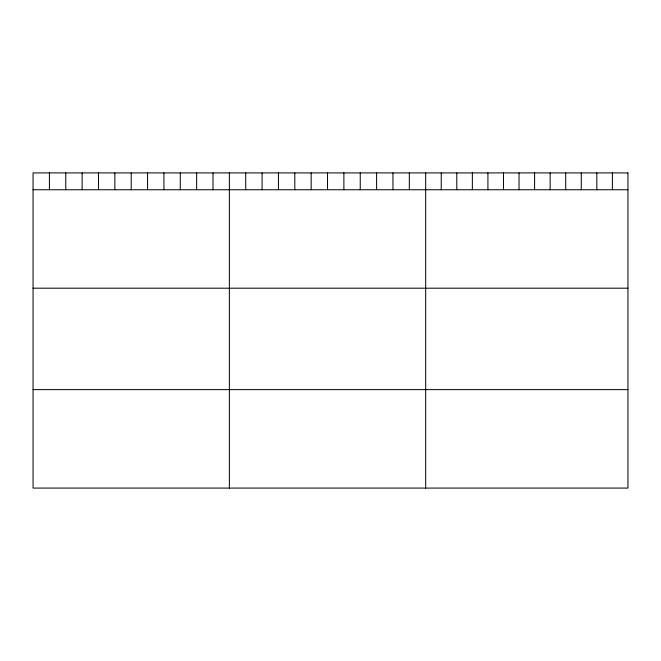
<?xml version="1.0" encoding="UTF-8"?>
<svg xmlns="http://www.w3.org/2000/svg" width="661" height="661" viewBox="0 0 661 661"><rect width="100%" height="100%" fill="white"/><g stroke="black" fill="none" stroke-linecap="round" stroke-linejoin="round"><path stroke-width="0.99" d="M33.05 189.74L627.95 189.74M33.05 288.196L627.95 288.196M33.05 389.626L627.95 389.626M612.392 172.918L612.392 189.74M596.833 172.918L596.833 189.74M581.275 172.918L581.275 189.74M565.717 172.918L565.717 189.74M550.159 172.918L550.159 189.74M534.6 172.918L534.6 189.74M519.034 172.918L519.034 189.74M503.475 172.918L503.475 189.74M487.917 172.918L487.917 189.74M472.359 172.918L472.359 189.74M456.801 172.918L456.801 189.74M441.242 172.918L441.242 189.74M425.684 172.918L425.684 488.082M409.324 172.918L409.324 189.74M392.965 172.918L392.965 189.74M376.605 172.918L376.605 189.74M360.245 172.918L360.245 189.74M343.885 172.918L343.885 189.74M327.526 172.918L327.526 189.74M311.166 172.918L311.166 189.74M294.806 172.918L294.806 189.74M278.446 172.918L278.446 189.74M262.087 172.918L262.087 189.74M245.727 172.918L245.727 189.74M229.367 172.918L229.367 488.082M213.007 172.918L213.007 189.74M196.648 172.918L196.648 189.74M180.288 172.918L180.288 189.74M163.928 172.918L163.928 189.74M147.568 172.918L147.568 189.74M131.209 172.918L131.209 189.74M114.849 172.918L114.849 189.74M98.489 172.918L98.489 189.74M82.129 172.918L82.129 189.74M65.769 172.918L65.769 189.74M49.41 172.918L49.41 189.74M627.95 172.918L33.05 172.918L33.05 488.082L627.95 488.082L627.95 172.918"/></g></svg>
